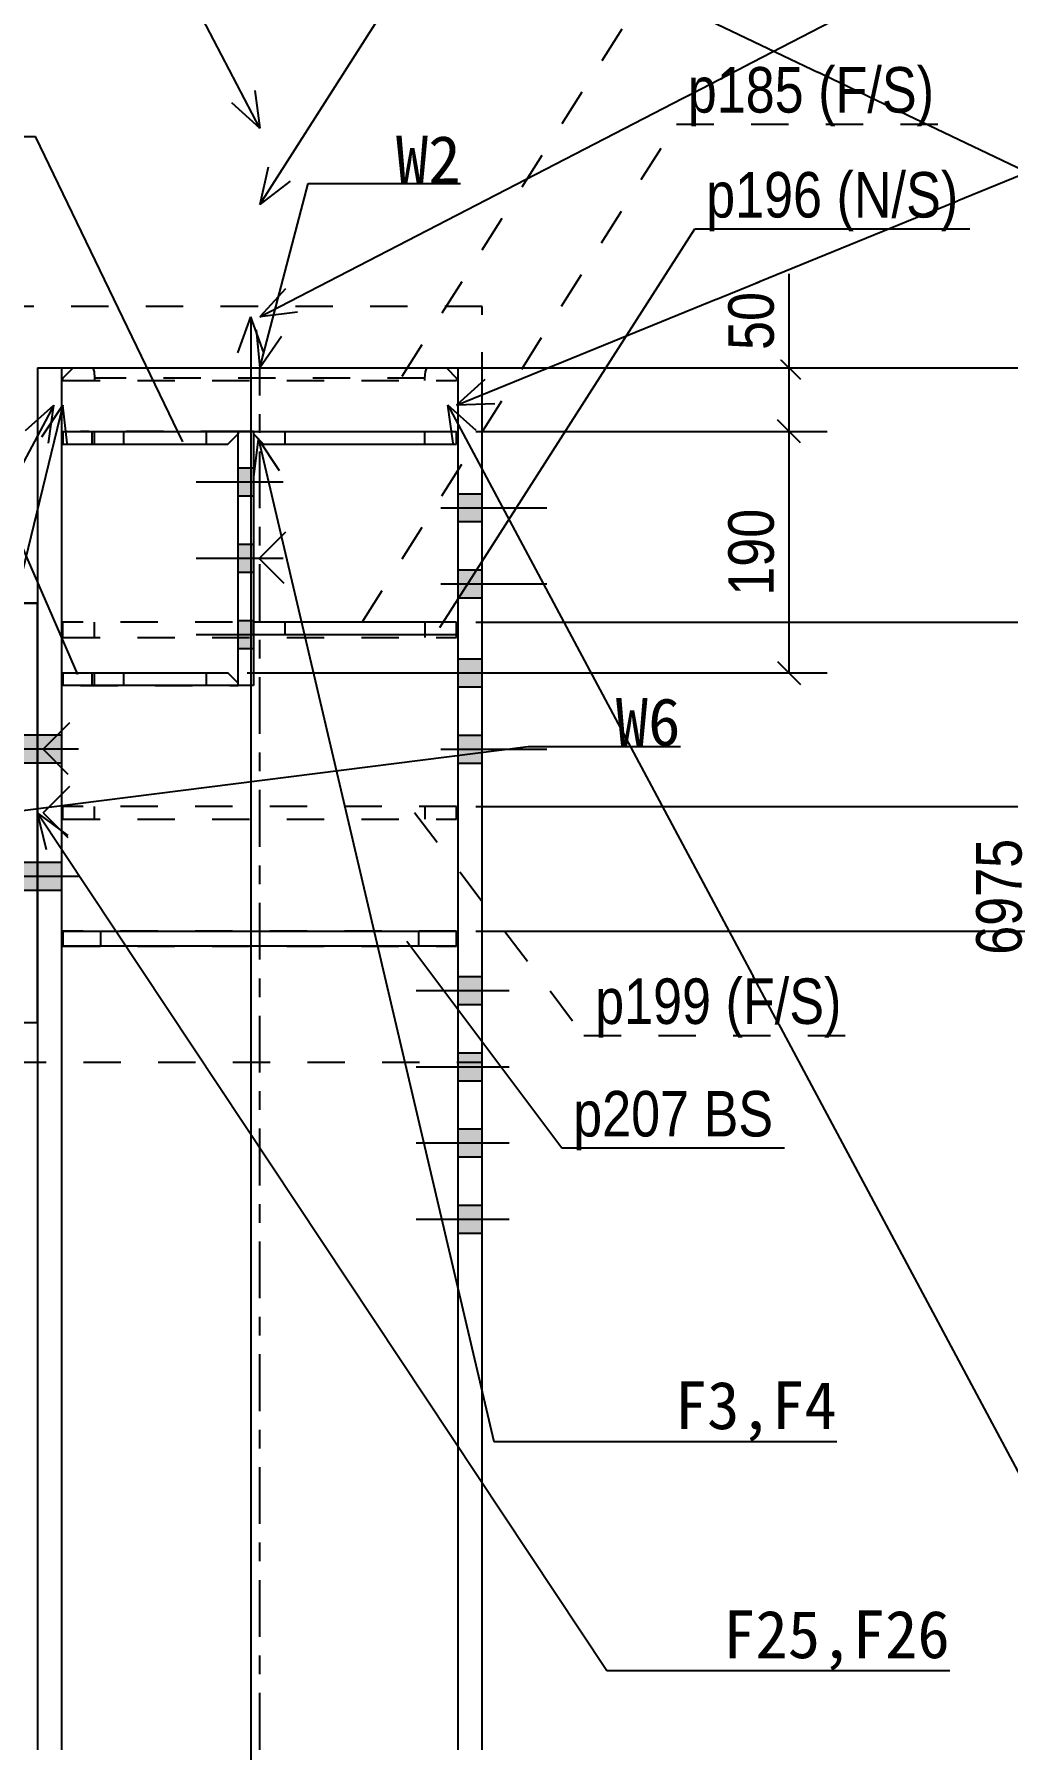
# Model space of a CAD drawing. Header units: millimetres. Extents: x -256 to 585, y -266 to 464.
# Drawn here: x -11.8 to 39.3, y 164.5 to 254.4 of the extents above; entities that cross this region are included whole.
import ezdxf

# ---------------------------------------------------------------- set-up
doc = ezdxf.new("R2010")
doc.units = ezdxf.units.MM
doc.linetypes.add('DXK_LINE_DOT2', pattern=[3.9198, 1.9599, -1.9599])
doc.linetypes.add('DXK_LINE_DOT3', pattern=[5.9187, 2.979, -0.9799, 0.9799, -0.9799])
doc.layers.add('WELD_LABELS', color=5, linetype='Continuous')
doc.styles.add('Arial Narrow', font='ARIALN.TTF', dxfattribs={"height": 0.2})

# ---------------------------------------------------------------- blocks, each defined once
blk = doc.blocks.new('Part-252070812-4162 - 3710')
at = {"color": 2, "linetype": 'Continuous'}
for p, q in [((-10.333, 207.4), (-10.333, 207.4)), ((-10.333, 207.4), (10.333, 207.4)), ((-10.333, 207.4), (-10.333, 206.6)), ((10.333, 207.4), (10.333, 206.6)), ((-10.333, 206.6), (-10.333, 206.6)), ((10.333, 206.6), (-10.333, 206.6))]:
    blk.add_line(p, q, dxfattribs=at)
at = {"color": 7, "linetype": 'DXK_LINE_DOT2'}
for p, q in [((-10.333, 206.6), (-10.333, 207.4)), ((-8.333, 206.6), (-8.333, 207.4)), ((8.333, 207.4), (8.333, 206.6))]:
    blk.add_line(p, q, dxfattribs=at)
blk = doc.blocks.new('Part-252070812-3931 - 3710')
at = {"color": 7, "linetype": 'DXK_LINE_DOT2'}
for p, q in [((-0.333, 223.6), (-0.333, 223.6)), ((1.227, 223.6), (-0.333, 223.6)), ((-0.333, 222.933), (-0.333, 223.6)), ((-0.333, 223.6), (-0.333, 222.933)), ((1.333, 222.933), (1.333, 223.6)), ((8.667, 223.6), (8.667, 222.933)), ((-0.333, 222.933), (-0.333, 222.933)), ((1.227, 222.933), (-0.333, 222.933))]:
    blk.add_line(p, q, dxfattribs=at)
at = {"color": 2, "linetype": 'Continuous'}
for p, q in [((10.333, 223.6), (1.227, 223.6)), ((10.333, 223.6), (10.333, 222.933)), ((10.333, 222.933), (1.227, 222.933))]:
    blk.add_line(p, q, dxfattribs=at)
blk = doc.blocks.new('Part-252070812-3739 - 3710')
at = {"color": 2, "linetype": 'Continuous'}
for p, q in [((-13.667, 224.6), (-13.667, 202.6)), ((-11.667, 224.6), (-13.667, 224.6)), ((-11.667, 202.6), (-11.667, 224.6)), ((-11.367, 216.933), (-9.967, 218.333)), ((-11.367, 216.933), (-10.067, 215.633)), ((-11.367, 213.6), (-9.967, 215)), ((-11.367, 213.6), (-10.067, 212.3)), ((-13.667, 202.6), (-11.667, 202.6))]:
    blk.add_line(p, q, dxfattribs=at)
at = {"color": 7, "linetype": 'DXK_LINE_DOT2'}
for p, q in [((-13.667, 224.6), (-11.667, 224.6)), ((-13.667, 202.6), (-11.667, 202.6))]:
    blk.add_line(p, q, dxfattribs=at)
blk = doc.blocks.new('Part-252070812-3751 - 3710')
at = {"color": 2, "linetype": 'Continuous'}
for p, q in [((-0.333, 233.6), (10.333, 233.6)), ((-0.333, 233.467), (0.2, 232.933)), ((10.333, 232.933), (10.333, 233.6)), ((0.2, 232.933), (10.333, 232.933))]:
    blk.add_line(p, q, dxfattribs=at)
at = {"color": 7, "linetype": 'DXK_LINE_DOT2'}
for p, q in [((-0.333, 233.6), (-0.333, 233.467)), ((-0.333, 233.6), (-0.333, 233.467)), ((-0.333, 233.6), (-0.333, 233.6)), ((-0.333, 233.6), (-0.333, 233.6)), ((-0.333, 233.467), (-0.333, 233.467)), ((-0.008, 233.142), (-0.333, 233.467)), ((1.333, 232.933), (1.333, 233.6)), ((8.667, 232.933), (8.667, 233.6)), ((0.2, 232.933), (0.304, 232.933))]:
    blk.add_line(p, q, dxfattribs=at)
blk = doc.blocks.new('Bolt-252070812-3833 - 3710')
at = {"linetype": 'Continuous'}
for points in [[(-13.667, 217.667), (-13.667, 216.2), (-11.667, 216.2), (-11.667, 217.667)], [(-11.667, 217.667), (-11.667, 216.2), (-10.4, 216.2), (-10.4, 217.667)], [(-13.667, 211), (-13.667, 209.533), (-11.667, 209.533), (-11.667, 211)], [(-11.667, 211), (-11.667, 209.533), (-10.4, 209.533), (-10.4, 211)]]:
    blk.add_hatch(color=3, dxfattribs=at).paths.add_polyline_path(points)
at = {"color": 3, "linetype": 'Continuous'}
for p, q in [((-9.507, 216.933), (-15.733, 216.933)), ((-11.667, 217.667), (-13.667, 217.667)), ((-10.4, 217.667), (-11.667, 217.667)), ((-11.667, 216.2), (-13.667, 216.2)), ((-10.4, 216.2), (-11.667, 216.2)), ((-11.667, 211), (-13.667, 211)), ((-10.4, 211), (-11.667, 211)), ((-9.507, 210.267), (-15.733, 210.267)), ((-11.667, 209.533), (-13.667, 209.533)), ((-10.4, 209.533), (-11.667, 209.533))]:
    blk.add_line(p, q, dxfattribs=at)
at = {"color": 3, "linetype": 'DXK_LINE_DOT2'}
for p, q in [((-9.507, 216.933), (-15.733, 216.933)), ((-11.667, 217.667), (-13.667, 217.667)), ((-10.4, 217.667), (-11.667, 217.667)), ((-11.667, 216.2), (-13.667, 216.2)), ((-10.4, 216.2), (-11.667, 216.2)), ((-11.667, 211), (-13.667, 211)), ((-10.4, 211), (-11.667, 211)), ((-9.507, 210.267), (-15.733, 210.267)), ((-11.667, 209.533), (-13.667, 209.533)), ((-10.4, 209.533), (-11.667, 209.533))]:
    blk.add_line(p, q, dxfattribs=at)
blk = doc.blocks.new('Part-252070812-3773 - 3710')
at = {"color": 7, "linetype": 'DXK_LINE_DOT2'}
for p, q in [((-10.333, 222.8), (-10.333, 223.6)), ((-10.333, 222.8), (-10.333, 223.6)), ((-10.333, 223.6), (-10.333, 223.6)), ((10.333, 223.6), (-10.333, 223.6)), ((-8.667, 222.8), (-8.667, 223.6)), ((8.667, 223.6), (8.667, 222.8)), ((10.333, 222.8), (10.333, 223.6)), ((-10.333, 222.8), (-10.333, 222.8)), ((-10.333, 222.8), (10.333, 222.8))]:
    blk.add_line(p, q, dxfattribs=at)
blk = doc.blocks.new('Part-252070812-3795 - 3710')
at = {"color": 2, "linetype": 'Continuous'}
for p, q in [((-10.334, 233.6), (-1.133, 233.6)), ((-10.334, 233.6), (-10.334, 232.933)), ((-8.8, 232.933), (-8.8, 233.6)), ((-7.133, 232.933), (-7.133, 233.6)), ((-1.667, 232.933), (-1.133, 233.467)), ((-1.133, 233.6), (-1.133, 233.467)), ((-1.133, 233.6), (-1.133, 233.6)), ((-1.133, 233.467), (-1.133, 233.467)), ((-10.334, 232.933), (-1.667, 232.933)), ((-7.133, 232.933), (-7.133, 232.933)), ((-1.667, 232.933), (-1.667, 232.933))]:
    blk.add_line(p, q, dxfattribs=at)
at = {"color": 7, "linetype": 'DXK_LINE_DOT2'}
for p, q in [((-1.133, 233.6), (-9.408, 233.6)), ((-8.667, 232.933), (-8.667, 233.6)), ((-7.133, 232.933), (-7.133, 233.6)), ((-2.8, 232.933), (-2.8, 233.6)), ((-1.667, 232.933), (-1.133, 233.467)), ((-1.133, 233.467), (-1.133, 233.6)), ((-9.408, 232.933), (-1.667, 232.933))]:
    blk.add_line(p, q, dxfattribs=at)
blk = doc.blocks.new('Part-252070812-3800 - 3710')
at = {"color": 2, "linetype": 'Continuous'}
for p, q in [((-11.667, 236.933), (11.667, 236.933)), ((-11.667, 236.933), (-11.667, 164.467)), ((-10.4, 236.933), (-10.4, 164.467)), ((10.4, 236.933), (10.4, 164.467)), ((11.667, 164.467), (11.667, 236.933))]:
    blk.add_line(p, q, dxfattribs=at)
at = {"color": 7, "linetype": 'DXK_LINE_DOT3'}
blk.add_line((0, 164.467), (0, 236.933), dxfattribs=at)
blk = doc.blocks.new('Part-252070812-3909 - 3710')
at = {"color": 2, "linetype": 'Continuous'}
for p, q in [((-0.333, 233.6), (-1.133, 233.6)), ((-1.133, 233.6), (-1.133, 233.6)), ((-1.133, 220.267), (-1.133, 233.6)), ((-0.333, 233.6), (-0.333, 233.6)), ((-0.333, 233.6), (-0.333, 220.267)), ((-0.033, 226.933), (1.367, 228.333)), ((-0.033, 226.933), (1.267, 225.633)), ((-0.333, 220.267), (-1.133, 220.267))]:
    blk.add_line(p, q, dxfattribs=at)
at = {"color": 7, "linetype": 'DXK_LINE_DOT2'}
for p, q in [((-1.133, 233.6), (-0.333, 233.6)), ((-0.333, 220.267), (-1.133, 220.267))]:
    blk.add_line(p, q, dxfattribs=at)
blk = doc.blocks.new('Bolt-252070812-3838 - 3710')
at = {"color": 3, "linetype": 'Continuous'}
for p, q in [((-9.553, 216.933), (-15.733, 216.933)), ((-11.667, 217.667), (-13.667, 217.667)), ((-10.4, 217.667), (-11.667, 217.667)), ((-11.667, 216.2), (-13.667, 216.2)), ((-10.4, 216.2), (-11.667, 216.2))]:
    blk.add_line(p, q, dxfattribs=at)
at = {"color": 3, "linetype": 'DXK_LINE_DOT2'}
for p, q in [((-9.553, 216.933), (-15.733, 216.933)), ((-11.667, 217.667), (-13.667, 217.667)), ((-10.4, 217.667), (-11.667, 217.667)), ((-11.667, 216.2), (-13.667, 216.2)), ((-10.4, 216.2), (-11.667, 216.2))]:
    blk.add_line(p, q, dxfattribs=at)
blk = doc.blocks.new('Bolt-252070812-4172 - 3710')
at = {"linetype": 'Continuous'}
for points in [[(10.4, 230.333), (10.4, 228.867), (11.667, 228.867), (11.667, 230.333)], [(10.4, 226.333), (10.4, 224.867), (11.667, 224.867), (11.667, 226.333)], [(10.4, 221.667), (10.4, 220.2), (11.667, 220.2), (11.667, 221.667)], [(10.4, 217.667), (10.4, 216.2), (11.667, 216.2), (11.667, 217.667)]]:
    blk.add_hatch(color=3, dxfattribs=at).paths.add_polyline_path(points)
at = {"color": 3, "linetype": 'Continuous'}
for p, q in [((10.4, 230.333), (11.667, 230.333)), ((9.507, 229.6), (15.067, 229.6)), ((10.4, 228.867), (11.667, 228.867)), ((10.4, 226.333), (11.667, 226.333)), ((9.507, 225.6), (15.067, 225.6)), ((10.4, 224.867), (11.667, 224.867)), ((10.4, 221.667), (11.667, 221.667)), ((9.507, 220.933), (15.067, 220.933)), ((10.4, 220.2), (11.667, 220.2)), ((9.507, 216.933), (15.067, 216.933)), ((10.4, 217.667), (11.667, 217.667)), ((10.4, 216.2), (11.667, 216.2))]:
    blk.add_line(p, q, dxfattribs=at)
blk = doc.blocks.new('Part-252070812-3953 - 3710')
at = {"color": 2, "linetype": 'Continuous'}
for p, q in [((-10.334, 220.933), (-1.667, 220.933)), ((-10.334, 220.933), (-10.334, 220.267)), ((-8.8, 220.267), (-8.8, 220.933)), ((-7.133, 220.267), (-7.133, 220.933)), ((-1.133, 220.4), (-1.667, 220.933)), ((-1.667, 220.933), (-1.667, 220.933)), ((-1.133, 220.267), (-1.133, 220.4)), ((-1.133, 220.267), (-10.334, 220.267)), ((-1.133, 220.267), (-1.133, 220.267))]:
    blk.add_line(p, q, dxfattribs=at)
at = {"color": 7, "linetype": 'DXK_LINE_DOT2'}
for p, q in [((-8.8, 220.933), (-1.667, 220.933)), ((-8.667, 220.267), (-8.667, 220.933)), ((-7.133, 220.267), (-7.133, 220.933)), ((-2.8, 220.267), (-2.8, 220.933)), ((-1.458, 220.724), (-1.667, 220.933)), ((-1.133, 220.399), (-1.458, 220.724)), ((-1.133, 220.399), (-1.133, 220.4)), ((-1.133, 220.267), (-1.133, 220.399)), ((-9.408, 220.267), (-1.133, 220.267))]:
    blk.add_line(p, q, dxfattribs=at)
blk = doc.blocks.new('Part-252070812-3975 - 3710')
at = {"color": 7, "linetype": 'DXK_LINE_DOT2'}
for p, q in [((-10.333, 236.4), (-9.8, 236.933)), ((-10.008, 236.725), (-10.333, 236.4)), ((-9.8, 236.933), (9.8, 236.933)), ((-8.762, 236.933), (-8.699, 236.725)), ((-8.699, 236.725), (-8.667, 236.4)), ((8.667, 236.4), (8.699, 236.725)), ((8.699, 236.725), (8.762, 236.933)), ((9.8, 236.933), (10.333, 236.4)), ((-10.333, 236.267), (-10.333, 236.4)), ((-10.333, 236.267), (-10.333, 236.4)), ((-10.333, 236.4), (-10.333, 236.4)), ((-10.333, 236.267), (-10.333, 236.267)), ((-10.333, 236.267), (10.333, 236.267)), ((8.667, 236.4), (-8.667, 236.4)), ((-8.667, 236.4), (-8.667, 236.267)), ((8.667, 236.267), (8.667, 236.4)), ((10.333, 236.4), (10.333, 236.267))]:
    blk.add_line(p, q, dxfattribs=at)
blk = doc.blocks.new('Part-252070812-3997 - 3710')
at = {"color": 7, "linetype": 'DXK_LINE_DOT2'}
for p, q in [((-10.333, 206.6), (-10.333, 207.4)), ((-10.333, 206.6), (-10.333, 207.4)), ((-10.333, 207.4), (-10.333, 207.4)), ((10.333, 207.4), (-10.333, 207.4)), ((-8.333, 206.6), (-8.333, 207.4)), ((8.333, 207.4), (8.333, 206.6)), ((10.333, 206.6), (10.333, 207.4)), ((-10.333, 206.6), (-10.333, 206.6)), ((-10.333, 206.6), (10.333, 206.6))]:
    blk.add_line(p, q, dxfattribs=at)
blk = doc.blocks.new('Part-252070812-4140 - 3710')
at = {"color": 7, "linetype": 'DXK_LINE_DOT2'}
for p, q in [((-10.333, 213.267), (-10.333, 213.933)), ((-10.333, 213.267), (-10.333, 213.933)), ((-10.333, 213.933), (-10.333, 213.933)), ((10.333, 213.933), (-10.333, 213.933)), ((-10.333, 213.267), (-10.333, 213.267)), ((-10.333, 213.267), (10.333, 213.267)), ((-8.667, 213.267), (-8.667, 213.933)), ((8.667, 213.933), (8.667, 213.267)), ((10.333, 213.267), (10.333, 213.933))]:
    blk.add_line(p, q, dxfattribs=at)
blk = doc.blocks.new('Bolt-252070812-4167 - 3710')
at = {"linetype": 'Continuous'}
for points in [[(10.4, 230.333), (10.4, 228.867), (11.667, 228.867), (11.667, 230.333)], [(10.4, 226.333), (10.4, 224.867), (11.667, 224.867), (11.667, 226.333)], [(10.4, 221.667), (10.4, 220.2), (11.667, 220.2), (11.667, 221.667)], [(10.4, 217.667), (10.4, 216.2), (11.667, 216.2), (11.667, 217.667)]]:
    blk.add_hatch(color=3, dxfattribs=at).paths.add_polyline_path(points)
at = {"color": 3, "linetype": 'Continuous'}
for p, q in [((10.4, 230.333), (11.667, 230.333)), ((9.507, 229.6), (15.067, 229.6)), ((10.4, 228.867), (11.667, 228.867)), ((10.4, 226.333), (11.667, 226.333)), ((9.507, 225.6), (15.067, 225.6)), ((10.4, 224.867), (11.667, 224.867)), ((10.4, 221.667), (11.667, 221.667)), ((9.507, 220.933), (15.067, 220.933)), ((10.4, 220.2), (11.667, 220.2)), ((9.507, 216.933), (15.067, 216.933)), ((10.4, 217.667), (11.667, 217.667)), ((10.4, 216.2), (11.667, 216.2))]:
    blk.add_line(p, q, dxfattribs=at)
blk = doc.blocks.new('Bolt-252070812-4197 - 3710')
at = {"linetype": 'Continuous'}
for points in [[(10.4, 205), (10.4, 203.533), (11.667, 203.533), (11.667, 205)], [(10.4, 201), (10.4, 199.533), (11.667, 199.533), (11.667, 201)], [(10.4, 197), (10.4, 195.533), (11.667, 195.533), (11.667, 197)], [(10.4, 193), (10.4, 191.533), (11.667, 191.533), (11.667, 193)]]:
    blk.add_hatch(color=3, dxfattribs=at).paths.add_polyline_path(points)
at = {"color": 3, "linetype": 'Continuous'}
for p, q in [((13.093, 204.267), (8.2, 204.267)), ((11.667, 205), (10.4, 205)), ((11.667, 203.533), (10.4, 203.533)), ((11.667, 201), (10.4, 201)), ((13.093, 200.267), (8.2, 200.267)), ((11.667, 199.533), (10.4, 199.533)), ((13.093, 196.267), (8.2, 196.267)), ((11.667, 197), (10.4, 197)), ((11.667, 195.533), (10.4, 195.533)), ((11.667, 193), (10.4, 193)), ((13.093, 192.267), (8.2, 192.267)), ((11.667, 191.533), (10.4, 191.533))]:
    blk.add_line(p, q, dxfattribs=at)
blk = doc.blocks.new('Bolt-252070812-4202 - 3710')
at = {"linetype": 'Continuous'}
for points in [[(10.4, 205), (10.4, 203.533), (11.667, 203.533), (11.667, 205)], [(10.4, 201), (10.4, 199.533), (11.667, 199.533), (11.667, 201)], [(10.4, 197), (10.4, 195.533), (11.667, 195.533), (11.667, 197)], [(10.4, 193), (10.4, 191.533), (11.667, 191.533), (11.667, 193)]]:
    blk.add_hatch(color=3, dxfattribs=at).paths.add_polyline_path(points)
at = {"color": 3, "linetype": 'Continuous'}
for p, q in [((13.093, 204.267), (8.2, 204.267)), ((11.667, 205), (10.4, 205)), ((11.667, 203.533), (10.4, 203.533)), ((11.667, 201), (10.4, 201)), ((13.093, 200.267), (8.2, 200.267)), ((11.667, 199.533), (10.4, 199.533)), ((13.093, 196.267), (8.2, 196.267)), ((11.667, 197), (10.4, 197)), ((11.667, 195.533), (10.4, 195.533)), ((11.667, 193), (10.4, 193)), ((13.093, 192.267), (8.2, 192.267)), ((11.667, 191.533), (10.4, 191.533))]:
    blk.add_line(p, q, dxfattribs=at)
blk = doc.blocks.new('Bolt-252070812-4217 - 3710')
at = {"linetype": 'Continuous'}
for points in [[(-1.133, 231.667), (-1.133, 230.2), (-0.333, 230.2), (-0.333, 231.667)], [(-1.133, 231.667), (-1.133, 230.2), (-0.333, 230.2), (-0.333, 231.667)], [(-1.133, 227.667), (-1.133, 226.2), (-0.333, 226.2), (-0.333, 227.667)], [(-1.133, 227.667), (-1.133, 226.2), (-0.333, 226.2), (-0.333, 227.667)], [(-1.133, 223.667), (-1.133, 222.2), (-0.333, 222.2), (-0.333, 223.667)], [(-1.133, 223.667), (-1.133, 222.2), (-0.333, 222.2), (-0.333, 223.667)]]:
    blk.add_hatch(color=3, dxfattribs=at).paths.add_polyline_path(points)
at = {"color": 3, "linetype": 'Continuous'}
for p, q in [((-0.333, 231.667), (-1.133, 231.667)), ((-0.333, 231.667), (-1.133, 231.667)), ((1.227, 230.933), (-3.333, 230.933)), ((1.227, 230.933), (-3.333, 230.933)), ((-0.333, 230.2), (-1.133, 230.2)), ((-0.333, 230.2), (-1.133, 230.2)), ((-0.333, 227.667), (-1.133, 227.667)), ((-0.333, 227.667), (-1.133, 227.667)), ((1.227, 226.933), (-3.333, 226.933)), ((1.227, 226.933), (-3.333, 226.933)), ((-0.333, 226.2), (-1.133, 226.2)), ((-0.333, 226.2), (-1.133, 226.2)), ((-0.333, 223.667), (-1.133, 223.667)), ((-0.333, 223.667), (-1.133, 223.667)), ((1.227, 222.933), (-3.333, 222.933)), ((1.227, 222.933), (-3.333, 222.933)), ((-0.333, 222.2), (-1.133, 222.2)), ((-0.333, 222.2), (-1.133, 222.2))]:
    blk.add_line(p, q, dxfattribs=at)
blk = doc.blocks.new('StraightDimension-252070812-46791 - 3710')
at = {"color": 7, "linetype": 'Continuous'}
for p, q in [((27.176, 237.533), (28.376, 236.333)), ((10.8, 236.933), (29.776, 236.933)), ((27.776, 233.6), (27.776, 236.933)), ((28.376, 233), (27.176, 234.2)), ((11.333, 233.6), (29.776, 233.6))]:
    blk.add_line(p, q, dxfattribs=at)
at = {"color": 0}
blk.add_wipeout([(27.476, 241.418), (23.976, 241.418), (23.976, 237.371), (27.476, 237.371)], dxfattribs=at)
at = {"color": 7, "linetype": 'Continuous'}
blk.add_line((27.776, 236.933), (27.776, 241.855), dxfattribs=at)
blk.add_line((27.776, 236.933), (27.776, 241.855), dxfattribs=at)
at = {"color": 4, "style": 'Arial Narrow'}
blk.add_text('50', height=2.3861, rotation=90.00021, dxfattribs=at).set_placement((26.976, 237.871))
blk = doc.blocks.new('StraightDimension-252070812-44927 - 3710')
at = {"color": 7, "linetype": 'Continuous'}
for p, q in [((84.553, 250.775), (84.553, 236.933)), ((83.953, 237.533), (85.153, 236.333)), ((12.667, 236.933), (86.553, 236.933))]:
    blk.add_line(p, q, dxfattribs=at)
at = {"color": 0}
blk.add_wipeout([(83.803, 249.838), (80.303, 249.838), (80.303, 237.871), (83.803, 237.871)], dxfattribs=at)
at = {"color": 4, "style": 'Arial Narrow'}
blk.add_text('EL17200', height=2.3861, rotation=90.00021, dxfattribs=at).set_placement((83.303, 238.371))
blk = doc.blocks.new('StraightDimension-252070812-44945 - 3710')
at = {"color": 7, "linetype": 'Continuous'}
blk.add_line((12.667, 236.933), (78.098, 236.933), dxfattribs=at)
blk = doc.blocks.new('StraightDimension-252070812-45029 - 3710')
at = {"color": 7, "linetype": 'Continuous'}
blk.add_line((12.667, 236.933), (64.868, 236.933), dxfattribs=at)
blk = doc.blocks.new('StraightDimension-252070812-46629 - 3710')
at = {"color": 7, "linetype": 'Continuous'}
for p, q in [((10.8, 236.933), (48.233, 236.933)), ((45.608, 233.933), (46.233, 236.933)), ((46.233, 236.933), (46.858, 233.933)), ((46.233, 227.465), (46.233, 236.933))]:
    blk.add_line(p, q, dxfattribs=at)
at = {"color": 0}
blk.add_wipeout([(45.483, 235.746), (41.983, 235.746), (41.983, 228.652), (45.483, 228.652)], dxfattribs=at)
at = {"color": 4, "style": 'Arial Narrow'}
blk.add_text('7320', height=2.3861, rotation=90.00021, dxfattribs=at).set_placement((44.983, 229.152))
blk = doc.blocks.new('StraightDimension-252070812-46630 - 3710')
at = {"color": 7, "linetype": 'Continuous'}
for p, q in [((11.333, 223.6), (48.233, 223.6)), ((45.608, 220.6), (46.233, 223.6)), ((46.233, 223.6), (46.858, 220.6)), ((46.233, 214.131), (46.233, 223.6))]:
    blk.add_line(p, q, dxfattribs=at)
at = {"color": 0}
blk.add_wipeout([(45.483, 222.412), (41.983, 222.412), (41.983, 215.319), (45.483, 215.319)], dxfattribs=at)
at = {"color": 4, "style": 'Arial Narrow'}
blk.add_text('7120', height=2.3861, rotation=90.00021, dxfattribs=at).set_placement((44.983, 215.819))
blk = doc.blocks.new('StraightDimension-252070812-46631 - 3710')
at = {"color": 7, "linetype": 'Continuous'}
for p, q in [((11.333, 213.933), (43.233, 213.933)), ((40.608, 210.933), (41.233, 213.933)), ((41.233, 213.933), (41.858, 210.933)), ((41.233, 204.465), (41.233, 213.933))]:
    blk.add_line(p, q, dxfattribs=at)
at = {"color": 0}
blk.add_wipeout([(40.483, 212.746), (36.983, 212.746), (36.983, 205.652), (40.483, 205.652)], dxfattribs=at)
at = {"color": 4, "style": 'Arial Narrow'}
blk.add_text('6975', height=2.3861, rotation=90.00021, dxfattribs=at).set_placement((39.983, 206.152))
blk = doc.blocks.new('StraightDimension-252070812-46632 - 3710')
at = {"color": 7, "linetype": 'Continuous'}
for p, q in [((11.333, 207.4), (48.233, 207.4)), ((45.608, 204.4), (46.233, 207.4)), ((46.233, 207.4), (46.858, 204.4)), ((46.233, 197.931), (46.233, 207.4))]:
    blk.add_line(p, q, dxfattribs=at)
at = {"color": 0}
blk.add_wipeout([(45.483, 206.212), (41.983, 206.212), (41.983, 199.119), (45.483, 199.119)], dxfattribs=at)
at = {"color": 4, "style": 'Arial Narrow'}
blk.add_text('6877', height=2.3861, rotation=90.00021, dxfattribs=at).set_placement((44.983, 199.619))
blk = doc.blocks.new('StraightDimension-252070812-46792 - 3710')
at = {"color": 7, "linetype": 'Continuous'}
for p, q in [((28.376, 233), (27.176, 234.2)), ((11.333, 233.6), (29.776, 233.6)), ((27.776, 220.933), (27.776, 233.6)), ((27.176, 221.533), (28.376, 220.333)), ((-0.667, 220.933), (29.776, 220.933))]:
    blk.add_line(p, q, dxfattribs=at)
at = {"color": 0}
blk.add_wipeout([(27.476, 230.052), (23.976, 230.052), (23.976, 224.481), (27.476, 224.481)], dxfattribs=at)
at = {"color": 4, "style": 'Arial Narrow'}
blk.add_text('190', height=2.3861, rotation=90.00021, dxfattribs=at).set_placement((26.976, 224.981))
blk = doc.blocks.new('Mark-252070812-3971 - 3710')
at = {"color": 7, "linetype": 'DXK_LINE_DOT2'}
for p, q in [((7.478, 236.499), (19.698, 255.796)), ((19.698, 255.796), (33.824, 255.796))]:
    blk.add_line(p, q, dxfattribs=at)
at = {"color": 0}
for points in [[(26.392, 256.396), (26.392, 258.896), (20.298, 258.896), (20.298, 256.396)], [(33.224, 256.396), (33.224, 258.896), (27.142, 258.896), (27.142, 256.396)]]:
    blk.add_wipeout(points, dxfattribs=at)
for points in [[(26.392, 256.396), (26.392, 258.896), (20.298, 258.896), (20.298, 256.396)], [(33.224, 256.396), (33.224, 258.896), (27.142, 258.896), (27.142, 256.396)]]:
    blk.add_wipeout(points, dxfattribs=at)
at = {"color": 3, "style": 'Arial Narrow'}
for s, p in [('p198', (20.298, 256.396)), ('(F/', (27.142, 256.396)), ('S)', (30.487, 256.396))]:
    blk.add_text(s, height=2.3861, dxfattribs=at).set_placement(p)
blk = doc.blocks.new('Mark-252070812-3949 - 3710')
at = {"color": 7, "linetype": 'Continuous'}
for p in [(-33.77, 243.36), (-9.551, 220.851)]:
    blk.add_line(p, (-19.34, 243.36), dxfattribs=at)
at = {"color": 0}
for points in [[(-27.077, 243.96), (-27.077, 246.46), (-33.17, 246.46), (-33.17, 243.96)], [(-19.94, 243.96), (-19.94, 246.46), (-26.327, 246.46), (-26.327, 243.96)]]:
    blk.add_wipeout(points, dxfattribs=at)
for points in [[(-27.077, 243.96), (-27.077, 246.46), (-33.17, 246.46), (-33.17, 243.96)], [(-19.94, 243.96), (-19.94, 246.46), (-26.327, 246.46), (-26.327, 243.96)]]:
    blk.add_wipeout(points, dxfattribs=at)
at = {"color": 3, "style": 'Arial Narrow'}
for s, p in [('p197', (-33.17, 243.96)), ('(N/', (-26.327, 243.96)), ('S)', (-22.677, 243.96))]:
    blk.add_text(s, height=2.3861, dxfattribs=at).set_placement(p)
blk = doc.blocks.new('Mark-252070812-3769 - 3710')
at = {"color": 7, "linetype": 'DXK_LINE_DOT2'}
for p, q in [((5.378, 223.6), (21.863, 249.72)), ((21.863, 249.72), (35.989, 249.72))]:
    blk.add_line(p, q, dxfattribs=at)
at = {"color": 0}
for points in [[(28.557, 250.32), (28.557, 252.82), (22.463, 252.82), (22.463, 250.32)], [(35.389, 250.32), (35.389, 252.82), (29.307, 252.82), (29.307, 250.32)]]:
    blk.add_wipeout(points, dxfattribs=at)
for points in [[(28.557, 250.32), (28.557, 252.82), (22.463, 252.82), (22.463, 250.32)], [(35.389, 250.32), (35.389, 252.82), (29.307, 252.82), (29.307, 250.32)]]:
    blk.add_wipeout(points, dxfattribs=at)
at = {"color": 3, "style": 'Arial Narrow'}
for s, p in [('(F/', (29.307, 250.32)), ('S)', (32.652, 250.32)), ('p185', (22.463, 250.32))]:
    blk.add_text(s, height=2.3861, dxfattribs=at).set_placement(p)
blk = doc.blocks.new('Mark-252070812-3791 - 3710')
at = {"color": 7, "linetype": 'Continuous'}
for p in [(-26.202, 249.064), (-4.034, 233.062)]:
    blk.add_line(p, (-11.771, 249.064), dxfattribs=at)
at = {"color": 0}
for points in [[(-19.508, 249.664), (-19.508, 252.164), (-25.602, 252.164), (-25.602, 249.664)], [(-12.371, 249.664), (-12.371, 252.164), (-18.758, 252.164), (-18.758, 249.664)]]:
    blk.add_wipeout(points, dxfattribs=at)
for points in [[(-19.508, 249.664), (-19.508, 252.164), (-25.602, 252.164), (-25.602, 249.664)], [(-12.371, 249.664), (-12.371, 252.164), (-18.758, 252.164), (-18.758, 249.664)]]:
    blk.add_wipeout(points, dxfattribs=at)
at = {"color": 3, "style": 'Arial Narrow'}
for s, p in [('p194', (-25.602, 249.664)), ('(N/', (-18.758, 249.664)), ('S)', (-15.108, 249.664))]:
    blk.add_text(s, height=2.3861, dxfattribs=at).set_placement(p)
blk = doc.blocks.new('Mark-252070812-3927 - 3710')
at = {"color": 7, "linetype": 'Continuous'}
for p, q in [((9.447, 223.311), (22.828, 244.216)), ((22.828, 244.216), (37.258, 244.216))]:
    blk.add_line(p, q, dxfattribs=at)
at = {"color": 0}
for points in [[(29.521, 244.816), (29.521, 247.316), (23.428, 247.316), (23.428, 244.816)], [(36.658, 244.816), (36.658, 247.316), (30.271, 247.316), (30.271, 244.816)]]:
    blk.add_wipeout(points, dxfattribs=at)
for points in [[(29.521, 244.816), (29.521, 247.316), (23.428, 247.316), (23.428, 244.816)], [(36.658, 244.816), (36.658, 247.316), (30.271, 247.316), (30.271, 244.816)]]:
    blk.add_wipeout(points, dxfattribs=at)
at = {"color": 3, "style": 'Arial Narrow'}
for s, p in [('p196', (23.428, 244.816)), ('(N/', (30.271, 244.816)), ('S)', (33.921, 244.816))]:
    blk.add_text(s, height=2.3861, dxfattribs=at).set_placement(p)
blk = doc.blocks.new('Mark-252070812-4136 - 3710')
at = {"color": 7, "linetype": 'DXK_LINE_DOT2'}
for p, q in [((8.125, 213.623), (17.002, 201.927)), ((17.002, 201.927), (31.128, 201.927))]:
    blk.add_line(p, q, dxfattribs=at)
at = {"color": 0}
for points in [[(23.696, 202.527), (23.696, 205.027), (17.602, 205.027), (17.602, 202.527)], [(30.528, 202.527), (30.528, 205.027), (24.446, 205.027), (24.446, 202.527)]]:
    blk.add_wipeout(points, dxfattribs=at)
for points in [[(23.696, 202.527), (23.696, 205.027), (17.602, 205.027), (17.602, 202.527)], [(30.528, 202.527), (30.528, 205.027), (24.446, 205.027), (24.446, 202.527)]]:
    blk.add_wipeout(points, dxfattribs=at)
at = {"color": 3, "style": 'Arial Narrow'}
for s, p in [('p199', (17.602, 202.527)), ('(F/', (24.446, 202.527)), ('S)', (27.791, 202.527))]:
    blk.add_text(s, height=2.3861, dxfattribs=at).set_placement(p)
blk = doc.blocks.new('MarkSet-252070812-46886 - 3710')
at = {"color": 7, "linetype": 'Continuous'}
for p, q in [((7.726, 206.859), (15.849, 196.025)), ((15.849, 196.025), (27.545, 196.025))]:
    blk.add_line(p, q, dxfattribs=at)
at = {"color": 0}
for points in [[(22.543, 196.625), (22.543, 199.125), (16.449, 199.125), (16.449, 196.625)], [(26.945, 196.625), (26.945, 199.125), (23.293, 199.125), (23.293, 196.625)]]:
    blk.add_wipeout(points, dxfattribs=at)
for points in [[(22.543, 196.625), (22.543, 199.125), (16.449, 199.125), (16.449, 196.625)], [(26.945, 196.625), (26.945, 199.125), (23.293, 199.125), (23.293, 196.625)]]:
    blk.add_wipeout(points, dxfattribs=at)
at = {"color": 3, "style": 'Arial Narrow'}
for s, p in [('p207', (16.449, 196.625)), ('BS', (23.293, 196.625))]:
    blk.add_text(s, height=2.3861, dxfattribs=at).set_placement(p)
blk = doc.blocks.new('DetailMark-252070812-4775 - 3710')
at = {"color": 6, "linetype": 'Continuous'}
for p, q in [((-39.552, 248.201), (-55.435, 248.201)), ((-28.851, 238.569), (-39.552, 248.201))]:
    blk.add_line(p, q, dxfattribs=at)
at = {"color": 6, "linetype": 'DXK_LINE_DOT2'}
for p, q in [((11.667, 240.144), (-28.851, 240.144)), ((-28.851, 240.144), (-28.851, 200.521)), ((11.667, 200.521), (11.667, 240.144)), ((-28.851, 200.521), (11.667, 200.521))]:
    blk.add_line(p, q, dxfattribs=at)
at = {"color": 0, "linetype": 'Continuous'}
for points in [[(-45.674, 249.201), (-45.674, 253.201), (-54.435, 253.201), (-54.435, 249.201)], [(-41.552, 249.201), (-41.552, 253.201), (-44.474, 253.201), (-44.474, 249.201)]]:
    blk.add_wipeout(points, dxfattribs=at)
at = {"color": 6, "linetype": 'Continuous', "style": 'Arial Narrow'}
for s, height, p in [('DET', 3.8177, (-54.435, 249.201)), ('A', 3.818, (-44.474, 249.201))]:
    blk.add_text(s, height=height, dxfattribs=at).set_placement(p)

msp = doc.modelspace()

# ---------------------------------------------------------------- block references
for name in ['Part-252070812-3800 - 3710', 'Part-252070812-3975 - 3710', 'Part-252070812-3795 - 3710', 'Part-252070812-3909 - 3710', 'Part-252070812-3751 - 3710', 'Bolt-252070812-4217 - 3710', 'Bolt-252070812-4172 - 3710', 'Bolt-252070812-4167 - 3710', 'Part-252070812-3739 - 3710', 'Part-252070812-3773 - 3710', 'Part-252070812-3931 - 3710', 'Part-252070812-3953 - 3710', 'Bolt-252070812-3833 - 3710', 'Bolt-252070812-3838 - 3710', 'Part-252070812-4140 - 3710', 'Part-252070812-4162 - 3710', 'Part-252070812-3997 - 3710', 'Bolt-252070812-4197 - 3710', 'Bolt-252070812-4202 - 3710']:
    msp.add_blockref(name, (0, 0))

# ---------------------------------------------------------------- next in the draw order: block references
for name in ['Mark-252070812-3949 - 3710', 'StraightDimension-252070812-46791 - 3710']:
    msp.add_blockref(name, (0, 0))

# ---------------------------------------------------------------- next in the draw order: block references
for name in ['Mark-252070812-3791 - 3710', 'StraightDimension-252070812-44927 - 3710']:
    msp.add_blockref(name, (0, 0))

# ---------------------------------------------------------------- next in the draw order: block references
msp.add_blockref('StraightDimension-252070812-44945 - 3710', (0, 0))

# ---------------------------------------------------------------- next in the draw order: block references
msp.add_blockref('StraightDimension-252070812-45029 - 3710', (0, 0))

# ---------------------------------------------------------------- next in the draw order: linework, layer by layer
at = {"layer": 'WELD_LABELS', "color": 5}
for p, q in [((12.277, 180.63), (30.277, 180.63)), ((18.214, 168.62), (36.214, 168.62))]:
    msp.add_line(p, q, dxfattribs=at)

# ---------------------------------------------------------------- next in the draw order: block references
for name in ['StraightDimension-252070812-46629 - 3710', 'StraightDimension-252070812-46630 - 3710']:
    msp.add_blockref(name, (0, 0))

# ---------------------------------------------------------------- next in the draw order: texts
at = {"layer": 'WELD_LABELS', "color": 5, "char_height": 2.5, "attachment_point": 9}
for s, insert in [('F3,F4', (30.277, 180.63)), ('F25,F26', (36.214, 168.62))]:
    msp.add_mtext(s, dxfattribs=dict(at, insert=insert))

# ---------------------------------------------------------------- next in the draw order: linework, layer by layer
at = {"layer": 'WELD_LABELS', "color": 5}
msp.add_line((14.08, 217.08), (22.08, 217.08), dxfattribs=at)

# ---------------------------------------------------------------- next in the draw order: block references
for name in ['Mark-252070812-3971 - 3710', 'StraightDimension-252070812-46792 - 3710', 'StraightDimension-252070812-46631 - 3710']:
    msp.add_blockref(name, (0, 0))

# ---------------------------------------------------------------- next in the draw order: texts
at = {"layer": 'WELD_LABELS', "color": 5, "insert": (22.08, 217.08), "char_height": 2.5, "attachment_point": 9}
msp.add_mtext('W6', dxfattribs=at)

# ---------------------------------------------------------------- next in the draw order: block references
for name in ['Mark-252070812-3769 - 3710', 'StraightDimension-252070812-46632 - 3710']:
    msp.add_blockref(name, (0, 0))

# ---------------------------------------------------------------- next in the draw order: block references
for name in ['Mark-252070812-3927 - 3710', 'Mark-252070812-4136 - 3710']:
    msp.add_blockref(name, (0, 0))

# ---------------------------------------------------------------- next in the draw order: block references
msp.add_blockref('MarkSet-252070812-46886 - 3710', (0, 0))

# ---------------------------------------------------------------- next in the draw order: block references
msp.add_blockref('DetailMark-252070812-4775 - 3710', (0, 0))

# ---------------------------------------------------------------- next in the draw order: linework, layer by layer
at = {"layer": 'WELD_LABELS', "color": 5}
for p, q in [((0, 245.5), (19.368, 275.846)), ((-18, 275), (50.594, 242.276)), ((0, 239.605), (56.857, 268.988)), ((0, 249.5), (-8.32, 265.462)), ((10.333, 234.972), (54.774, 253.11)), ((-0.26, 251.483), (0, 249.5)), ((-1.477, 250.849), (0, 249.5)), ((0.433, 247.453), (0, 245.5)), ((1.589, 246.715), (0, 245.5)), ((0, 236.933), (2.543, 246.605)), ((2.543, 246.605), (10.543, 246.605)), ((1.354, 241.077), (0, 239.605)), ((-1.158, 237.726), (-0.472, 239.605)), ((0.214, 237.726), (-0.472, 239.605)), ((-0.472, 239.605), (-0.472, 139.605)), ((1.984, 239.858), (0, 239.605)), ((-0.186, 238.925), (0, 236.933)), ((1.141, 238.576), (0, 236.933)), ((11.814, 236.317), (10.333, 234.972)), ((-10.805, 234.972), (-57.98, 146.798)), ((-10.333, 234.972), (-22.66, 184.454)), ((-12.296, 233.639), (-10.805, 234.972)), ((-11.445, 233.309), (-10.333, 234.972)), ((-11.087, 232.991), (-10.805, 234.972)), ((-10.112, 232.984), (-10.333, 234.972)), ((11.352, 233.639), (9.862, 234.972)), ((10.143, 232.992), (9.862, 234.972)), ((9.862, 234.972), (57.036, 146.798)), ((12.332, 235.047), (10.333, 234.972)), ((-0.305, 231.214), (-0.067, 233.2)), ((1.03, 231.528), (-0.067, 233.2)), ((-0.067, 233.2), (12.277, 180.63)), ((-17.667, 213.067), (14.08, 217.08)), ((-10.056, 212.415), (-11.667, 213.6)), ((-11.199, 211.656), (-11.667, 213.6)), ((-11.667, 213.6), (18.214, 168.62))]:
    msp.add_line(p, q, dxfattribs=at)

# ---------------------------------------------------------------- next in the draw order: texts
at = {"layer": 'WELD_LABELS', "color": 5, "insert": (10.543, 246.605), "char_height": 2.5, "attachment_point": 9}
msp.add_mtext('W2', dxfattribs=at)

doc.saveas('drawing.dxf')
